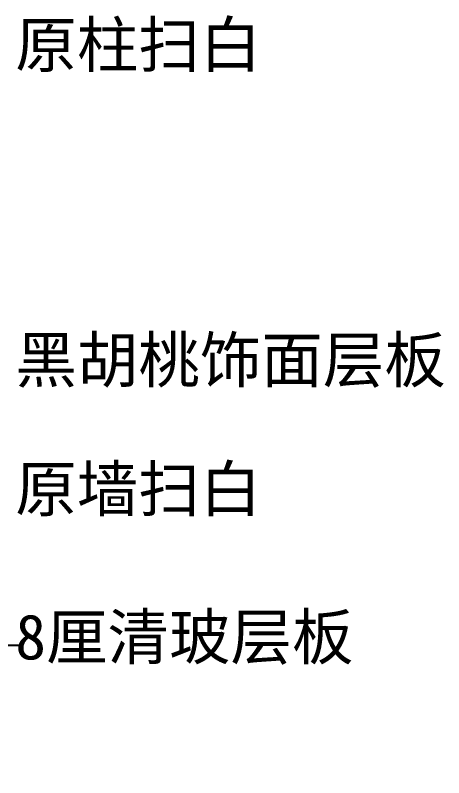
# Model space of a CAD drawing. Header units: millimetres. Extents: x 71641 to 191108, y -23091 to 29972.
# Drawn here: x 159934 to 160789, y -13839 to -12317 of the extents above; entities that cross this region are included whole.
import ezdxf

# ---------------------------------------------------------------- set-up
doc = ezdxf.new("R2010")
doc.units = ezdxf.units.MM
doc.styles.add('30', font='SimSun.ttf', dxfattribs={"height": 75})
doc.dimstyles.new('30', dxfattribs={"dimscale": 0, "dimtxt": 90, "dimasz": 20, "dimexe": 20, "dimexo": 20, "dimgap": 10, "dimtad": 1, "dimdec": 0, "dimzin": 0, "dimdsep": 46, "dimtxsty": '30', "dimblk": 'ARCHTICK', "dimcen": 20, "dimdle": 10, "dimclrd": 8, "dimclre": 8, "dimclrt": 2, "dimadec": 0, "dimazin": 0, "dimtfac": 1, "dimtdec": 0, "dimtmove": 2, "dimatfit": 3, "dimldrblk": 'DOT', "dimfxl": 0, "dimtolj": 2, "dimtzin": 0, "dimlwd": -1, "dimarcsym": 0})

# ---------------------------------------------------------------- blocks, each defined once
blk = doc.blocks.new('_ARCHTICK')
at = {"color": 0, "linetype": 'ByBlock', "const_width": 0.15}
blk.add_lwpolyline([(-0.5, -0.5), (0.5, 0.5)], dxfattribs=at)
blk = doc.blocks.new('DOT')
at = {"color": 0, "linetype": 'ByBlock'}
blk.add_line((-0.5, 0), (-1, 0), dxfattribs=at)
at = {"color": 0, "linetype": 'ByBlock', "const_width": 0.5}
blk.add_lwpolyline([(-0.25, 0, 1), (0.25, 0, 1)], format="xyb", close=True, dxfattribs=at)

msp = doc.modelspace()

# ---------------------------------------------------------------- texts
at = {"color": 2, "char_height": 90, "attachment_point": 1, "style": '30'}
for s, insert in [('原柱扫白', (159934, -12331)), ('黑胡桃饰面层板', (159934, -12960.1)), ('原墙扫白', (159934, -13217.5)), ('8厘清玻层板', (159934, -13512.8))]:
    msp.add_mtext(s, dxfattribs=dict(at, insert=insert))

# ---------------------------------------------------------------- leaders
at = {"color": 3}
msp.add_leader([(158320.3, -13828.9), (158320.3, -13574.6), (159946, -13574.6)], dimstyle='30', override={"dimscale": 1, "dimtxt": 75, "dimtad": 0, "dimldrblk": 'DOT'}, dxfattribs=at)

doc.saveas('drawing.dxf')
